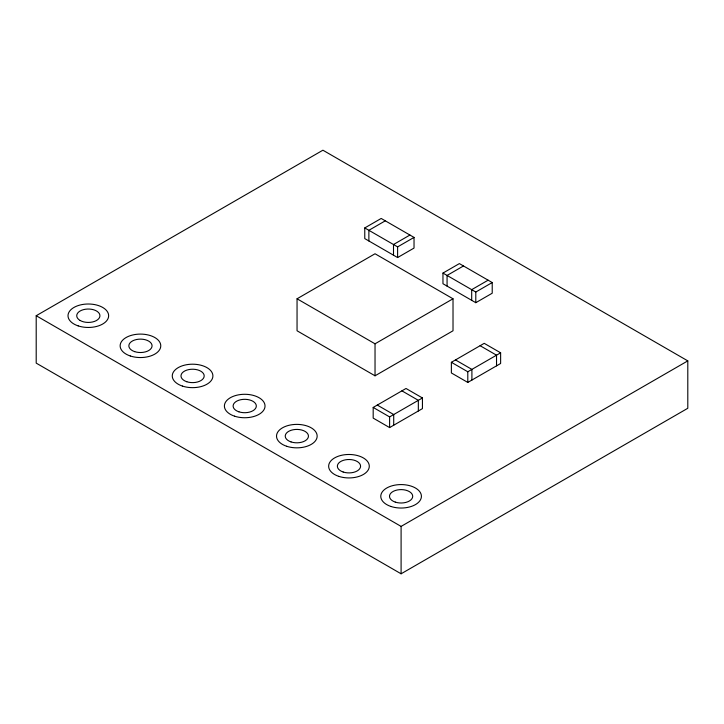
<?xml version="1.0" encoding="UTF-8"?>
<svg xmlns="http://www.w3.org/2000/svg" width="724" height="724" viewBox="0 0 724 724"><rect width="100%" height="100%" fill="white"/><g stroke="black" fill="none" stroke-linecap="round" stroke-linejoin="round"><path stroke-width="1.09" d="M36.2 315.727L322.904 150.203L687.8 360.878L687.8 408.273L401.096 573.797L36.2 363.122L36.2 315.727L401.096 526.402L687.8 360.878M364.769 227.933L381.186 218.449L414.028 237.409L414.028 248.07L397.603 257.554L364.769 238.594L364.769 227.933L397.603 246.893L414.028 237.409M385.295 220.82L368.878 230.304L368.878 240.965M297.048 298.786L375.032 253.762L453.016 298.786L453.016 330.778L375.032 375.801L297.048 330.778L297.048 298.786L375.032 343.81L453.016 298.786M409.92 235.038L393.503 244.522L393.503 255.183M442.961 273.075L459.378 263.599L492.22 282.55L492.22 293.22L475.795 302.695L442.961 283.736L442.961 273.075L475.795 292.034L492.22 282.55M463.487 265.961L447.07 275.446L447.07 286.107M488.112 280.188L471.695 289.663L471.695 300.324M373.186 407.44L406.019 388.48L422.436 397.965L422.436 408.626L389.603 427.585L373.186 418.101L373.186 407.44L389.603 416.915L422.436 397.965M451.378 362.299L484.211 343.339L500.628 352.814L500.628 363.484L467.794 382.435L451.378 372.96L451.378 362.299L467.794 371.774L500.628 352.814M480.112 345.71L496.528 355.185L496.528 365.846M455.477 359.928L471.903 369.403L471.903 380.073M401.92 390.851L418.336 400.327L418.336 410.997M377.285 405.069L393.711 414.544L393.711 425.214M475.795 292.034L475.795 302.695M467.794 371.774L467.794 382.435M401.096 526.402L401.096 573.797M397.603 246.893L397.603 257.554M389.603 416.915L389.603 427.585M375.032 343.81L375.032 375.801M390.942 506.465A20.317 11.729 0 0 0 421.413 496.302A20.317 11.729 0 0 0 390.942 486.148A20.317 11.729 0 0 0 390.942 506.465M395.295 502.112A11.611 6.706 0 0 0 412.707 496.302A11.611 6.706 0 0 0 395.295 490.501A11.611 6.706 0 0 0 395.295 502.112M343.167 472.012A11.611 6.706 0 0 0 360.579 466.211A11.611 6.706 0 0 0 343.167 460.401A11.611 6.706 0 0 0 343.167 472.012M291.039 441.921A11.611 6.706 0 0 0 308.451 436.11A11.611 6.706 0 0 0 291.039 430.309A11.611 6.706 0 0 0 291.039 441.921M238.911 411.82A11.611 6.706 0 0 0 256.323 406.019A11.611 6.706 0 0 0 238.911 400.209A11.611 6.706 0 0 0 238.911 411.82M182.43 386.082A20.317 11.729 0 0 0 212.901 375.919A20.317 11.729 0 0 0 182.43 365.765A20.317 11.729 0 0 0 182.43 386.082M186.783 381.729A11.611 6.706 0 0 0 204.195 375.919A11.611 6.706 0 0 0 186.783 370.118A11.611 6.706 0 0 0 186.783 381.729M130.302 355.982A20.317 11.729 0 0 0 160.773 345.828A20.317 11.729 0 0 0 130.302 335.664A20.317 11.729 0 0 0 130.302 355.982M134.655 351.629A11.611 6.706 0 0 0 152.067 345.828A11.611 6.706 0 0 0 134.655 340.018A11.611 6.706 0 0 0 134.655 351.629M80.12 320.47A11.611 6.706 0 0 0 99.541 317.465A11.611 6.706 0 0 0 85.323 309.257A11.611 6.706 0 0 0 80.12 320.47M338.814 476.365A20.317 11.729 0 0 0 369.285 466.211A20.317 11.729 0 0 0 338.814 456.048A20.317 11.729 0 0 0 338.814 476.365M286.686 446.274A20.317 11.729 0 0 0 317.157 436.11A20.317 11.729 0 0 0 286.686 425.956A20.317 11.729 0 0 0 286.686 446.274M234.558 416.173A20.317 11.729 0 0 0 265.029 406.019A20.317 11.729 0 0 0 234.558 395.856A20.317 11.729 0 0 0 234.558 416.173M78.174 325.891A20.317 11.729 0 0 0 108.645 315.727A20.317 11.729 0 0 0 78.174 305.573A20.317 11.729 0 0 0 78.174 325.891"/></g></svg>
